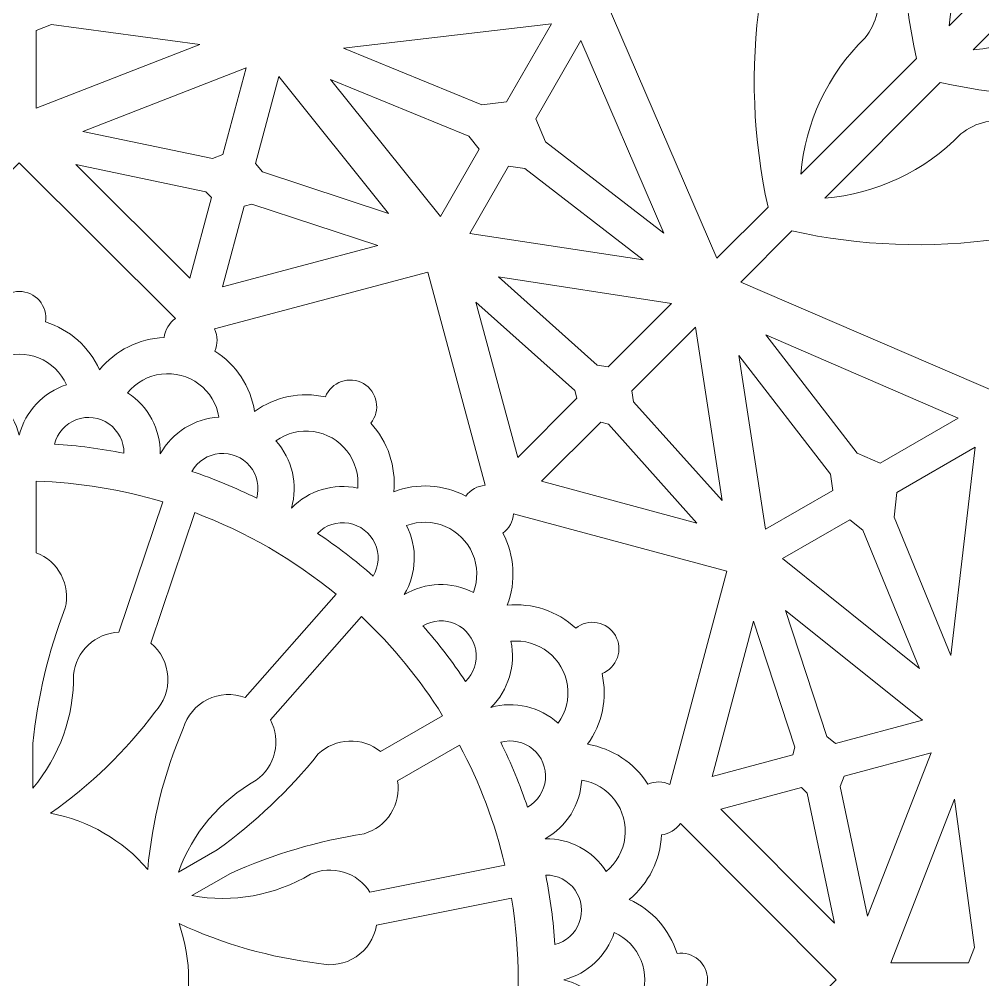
# Model space of a CAD drawing. Header units: centimetres. Extents: x -30.4 to 30.4, y -9.9 to 9.9.
# Drawn here: x -21.255 to -17.266, y 0.758 to 4.734 of the extents above; entities that cross this region are included whole.
import ezdxf

# ---------------------------------------------------------------- set-up
doc = ezdxf.new("R2010")
doc.units = ezdxf.units.CM
doc.header["$MEASUREMENT"] = 0
doc.layers.add('Layer 1', color=7, linetype='Continuous')

msp = doc.modelspace()

# ---------------------------------------------------------------- linework, layer by layer
at = {"layer": 'Layer 1', "color": 2, "lineweight": 9}
for points, knots in [([(-18.09846, 6.08531), (-18.09846, 6.08531), (-18.82983, 4.81855), (-18.82983, 4.81855), (-18.82983, 4.81855), (-18.82983, 4.81855), (-18.36696, 3.74504), (-18.36696, 3.74504), (-18.36696, 3.74504), (-18.36696, 3.74504), (-18.15512, 3.95688), (-18.15512, 3.95688), (-18.15512, 3.95688), (-18.2176, 4.23969), (-18.22875, 4.53143), (-18.18802, 4.81818), (-18.18802, 4.81818), (-18.18581, 4.89717), (-18.14563, 4.97023), (-18.08011, 5.0144), (-18.08011, 5.0144), (-18.0146, 5.05856), (-17.93179, 5.0684), (-17.85775, 5.04081), (-17.85775, 5.04081), (-17.78371, 5.01323), (-17.72753, 4.95161), (-17.70688, 4.87534), (-17.70688, 4.87534), (-17.68623, 4.79907), (-17.70365, 4.71752), (-17.75366, 4.65635), (-17.75366, 4.65635), (-17.90761, 4.50684), (-18.00203, 4.30652), (-18.01938, 4.09262), (-18.01938, 4.09262), (-18.01938, 4.09262), (-17.54066, 4.57134), (-17.54066, 4.57134), (-17.54066, 4.57134), (-17.60314, 4.85415), (-17.61429, 5.14589), (-17.57356, 5.43264), (-17.57356, 5.43264), (-17.57124, 5.51551), (-17.52715, 5.59159), (-17.4564, 5.6348), (-17.4564, 5.6348), (-17.38564, 5.67801), (-17.29782, 5.68248), (-17.22304, 5.64668), (-17.22304, 5.64668), (-17.14826, 5.61088), (-17.09668, 5.53967), (-17.08596, 5.45746), (-17.08596, 5.45746), (-17.07524, 5.37525), (-17.10685, 5.2932), (-17.16995, 5.23943), (-17.16995, 5.23943), (-17.306, 5.09351), (-17.38879, 4.90593), (-17.40491, 4.70709), (-17.40491, 4.70709), (-17.40491, 4.70709), (-16.9262, 5.18581), (-16.9262, 5.18581), (-16.9262, 5.18581), (-16.98868, 5.46861), (-16.99982, 5.76035), (-16.95909, 6.0471), (-16.95909, 6.0471), (-16.95724, 6.11361), (-16.9284, 6.17649), (-16.87922, 6.2213), (-16.87922, 6.2213), (-16.83003, 6.2661), (-16.76474, 6.28896), (-16.69835, 6.28462), (-16.69835, 6.28462), (-16.69835, 6.28462), (-16.62071, 6.47519), (-16.62071, 6.47519), (-16.62071, 6.47519), (-16.71003, 6.49441), (-16.8031, 6.48567), (-16.88727, 6.45015), (-16.88727, 6.45015), (-16.87476, 6.5406), (-16.89038, 6.63272), (-16.93202, 6.714), (-16.93202, 6.714), (-16.93202, 6.714), (-17.09606, 6.5898), (-17.09606, 6.5898), (-17.09606, 6.5898), (-17.07468, 6.5268), (-17.07986, 6.45781), (-17.11041, 6.3987), (-17.11041, 6.3987), (-17.14095, 6.3396), (-17.19423, 6.29546), (-17.25799, 6.27646), (-17.25799, 6.27646), (-17.52443, 6.1629), (-17.80912, 6.09816), (-18.09846, 6.08531)], [0, 0, 0, 0, 0.0357143, 0.0357143, 0.0357143, 0.0357143, 0.0714286, 0.0714286, 0.0714286, 0.0714286, 0.1071429, 0.1071429, 0.1071429, 0.1071429, 0.1428571, 0.1428571, 0.1428571, 0.1428571, 0.1785714, 0.1785714, 0.1785714, 0.1785714, 0.2142857, 0.2142857, 0.2142857, 0.2142857, 0.25, 0.25, 0.25, 0.25, 0.2857143, 0.2857143, 0.2857143, 0.2857143, 0.3214286, 0.3214286, 0.3214286, 0.3214286, 0.3571429, 0.3571429, 0.3571429, 0.3571429, 0.3928571, 0.3928571, 0.3928571, 0.3928571, 0.4285714, 0.4285714, 0.4285714, 0.4285714, 0.4642857, 0.4642857, 0.4642857, 0.4642857, 0.5, 0.5, 0.5, 0.5, 0.5357143, 0.5357143, 0.5357143, 0.5357143, 0.5714286, 0.5714286, 0.5714286, 0.5714286, 0.6071429, 0.6071429, 0.6071429, 0.6071429, 0.6428571, 0.6428571, 0.6428571, 0.6428571, 0.6785714, 0.6785714, 0.6785714, 0.6785714, 0.7142857, 0.7142857, 0.7142857, 0.7142857, 0.75, 0.75, 0.75, 0.75, 0.7857143, 0.7857143, 0.7857143, 0.7857143, 0.8214286, 0.8214286, 0.8214286, 0.8214286, 0.8571429, 0.8571429, 0.8571429, 0.8571429, 0.8928571, 0.8928571, 0.8928571, 0.8928571, 0.9285714, 0.9285714, 0.9285714, 0.9285714, 1, 1, 1, 1]), ([(-16.8272, 5.08681), (-16.54439, 5.02432), (-16.25265, 5.01318), (-15.9659, 5.05391), (-15.9659, 5.05391), (-15.89939, 5.05577), (-15.83651, 5.08461), (-15.7917, 5.13379), (-15.7917, 5.13379), (-15.7469, 5.18298), (-15.72404, 5.24828), (-15.72838, 5.31467), (-15.72838, 5.31467), (-15.72838, 5.31467), (-15.53779, 5.39217), (-15.53779, 5.39217), (-15.53779, 5.39217), (-15.5186, 5.30289), (-15.52735, 5.20987), (-15.56286, 5.12573), (-15.56286, 5.12573), (-15.47236, 5.13826), (-15.3802, 5.12261), (-15.2989, 5.08093), (-15.2989, 5.08093), (-15.2989, 5.08093), (-15.42321, 4.91695), (-15.42321, 4.91695), (-15.42321, 4.91695), (-15.48621, 4.93832), (-15.5552, 4.93314), (-15.61431, 4.9026), (-15.61431, 4.9026), (-15.67341, 4.87205), (-15.71754, 4.81877), (-15.73655, 4.75501), (-15.73655, 4.75501), (-15.8501, 4.48857), (-15.91485, 4.20389), (-15.92769, 3.91454), (-15.92769, 3.91454), (-15.92769, 3.91454), (-17.19446, 3.18317), (-17.19446, 3.18317), (-17.19446, 3.18317), (-17.19446, 3.18317), (-18.26796, 3.64605), (-18.26796, 3.64605), (-18.26796, 3.64605), (-18.26796, 3.64605), (-18.05613, 3.85788), (-18.05613, 3.85788), (-18.05613, 3.85788), (-17.77332, 3.7954), (-17.48158, 3.78426), (-17.19483, 3.82498), (-17.19483, 3.82498), (-17.11584, 3.82719), (-17.04278, 3.86737), (-16.99861, 3.93289), (-16.99861, 3.93289), (-16.95444, 3.99841), (-16.94461, 4.08121), (-16.97219, 4.15526), (-16.97219, 4.15526), (-16.99978, 4.2293), (-17.0614, 4.28548), (-17.13767, 4.30613), (-17.13767, 4.30613), (-17.21394, 4.32678), (-17.29548, 4.30935), (-17.35665, 4.25934), (-17.35665, 4.25934), (-17.50616, 4.10539), (-17.70649, 4.01097), (-17.92038, 3.99363), (-17.92038, 3.99363), (-17.92038, 3.99363), (-17.44166, 4.47235), (-17.44166, 4.47235), (-17.44166, 4.47235), (-17.15885, 4.40986), (-16.86712, 4.39872), (-16.58036, 4.43945), (-16.58036, 4.43945), (-16.50138, 4.44165), (-16.42831, 4.48183), (-16.38415, 4.54735), (-16.38415, 4.54735), (-16.33998, 4.61287), (-16.33014, 4.69567), (-16.35773, 4.76972), (-16.35773, 4.76972), (-16.38532, 4.84376), (-16.44694, 4.89994), (-16.5232, 4.92059), (-16.5232, 4.92059), (-16.59947, 4.94124), (-16.68102, 4.92382), (-16.74219, 4.8738), (-16.74219, 4.8738), (-16.8917, 4.71985), (-17.09202, 4.62543), (-17.30592, 4.60809), (-17.30592, 4.60809), (-17.30592, 4.60809), (-16.8272, 5.08681), (-16.8272, 5.08681)], [0, 0, 0, 0, 0.0357143, 0.0357143, 0.0357143, 0.0357143, 0.0714286, 0.0714286, 0.0714286, 0.0714286, 0.1071429, 0.1071429, 0.1071429, 0.1071429, 0.1428571, 0.1428571, 0.1428571, 0.1428571, 0.1785714, 0.1785714, 0.1785714, 0.1785714, 0.2142857, 0.2142857, 0.2142857, 0.2142857, 0.25, 0.25, 0.25, 0.25, 0.2857143, 0.2857143, 0.2857143, 0.2857143, 0.3214286, 0.3214286, 0.3214286, 0.3214286, 0.3571429, 0.3571429, 0.3571429, 0.3571429, 0.3928571, 0.3928571, 0.3928571, 0.3928571, 0.4285714, 0.4285714, 0.4285714, 0.4285714, 0.4642857, 0.4642857, 0.4642857, 0.4642857, 0.5, 0.5, 0.5, 0.5, 0.5357143, 0.5357143, 0.5357143, 0.5357143, 0.5714286, 0.5714286, 0.5714286, 0.5714286, 0.6071429, 0.6071429, 0.6071429, 0.6071429, 0.6428571, 0.6428571, 0.6428571, 0.6428571, 0.6785714, 0.6785714, 0.6785714, 0.6785714, 0.7142857, 0.7142857, 0.7142857, 0.7142857, 0.75, 0.75, 0.75, 0.75, 0.7857143, 0.7857143, 0.7857143, 0.7857143, 0.8214286, 0.8214286, 0.8214286, 0.8214286, 0.8571429, 0.8571429, 0.8571429, 0.8571429, 0.8928571, 0.8928571, 0.8928571, 0.8928571, 0.9285714, 0.9285714, 0.9285714, 0.9285714, 1, 1, 1, 1]), ([(-20.50749, 4.63038), (-20.50749, 4.63038), (-21.12103, 4.71324), (-21.12103, 4.71324), (-21.12103, 4.71324), (-21.12103, 4.71324), (-21.18503, 4.68829), (-21.18503, 4.68829), (-21.18503, 4.68829), (-21.18503, 4.68829), (-21.18503, 4.36631), (-21.18503, 4.36631), (-21.18503, 4.36631), (-21.18503, 4.36631), (-20.50749, 4.63038), (-20.50749, 4.63038)], [0, 0, 0, 0, 0.2, 0.2, 0.2, 0.2, 0.4, 0.4, 0.4, 0.4, 0.6, 0.6, 0.6, 0.6, 1, 1, 1, 1]), ([(-19.34031, 4.37985), (-19.34031, 4.37985), (-19.91307, 4.61487), (-19.91307, 4.61487), (-19.91307, 4.61487), (-19.91307, 4.61487), (-19.05082, 4.71578), (-19.05082, 4.71578), (-19.05082, 4.71578), (-19.05082, 4.71578), (-19.23784, 4.39185), (-19.23784, 4.39185), (-19.23784, 4.39185), (-19.23784, 4.39185), (-19.34031, 4.37985), (-19.34031, 4.37985)], [0, 0, 0, 0, 0.2, 0.2, 0.2, 0.2, 0.4, 0.4, 0.4, 0.4, 0.6, 0.6, 0.6, 0.6, 1, 1, 1, 1]), ([(-18.58585, 3.84859), (-18.58585, 3.84859), (-19.07575, 4.22711), (-19.07575, 4.22711), (-19.07575, 4.22711), (-19.07575, 4.22711), (-19.1166, 4.32185), (-19.1166, 4.32185), (-19.1166, 4.32185), (-19.1166, 4.32185), (-18.92958, 4.64578), (-18.92958, 4.64578), (-18.92958, 4.64578), (-18.92958, 4.64578), (-18.58585, 3.84859), (-18.58585, 3.84859)], [0, 0, 0, 0, 0.2, 0.2, 0.2, 0.2, 0.4, 0.4, 0.4, 0.4, 0.6, 0.6, 0.6, 0.6, 1, 1, 1, 1]), ([(-20.45452, 4.15732), (-20.45452, 4.15732), (-20.99222, 4.26974), (-20.99222, 4.26974), (-20.99222, 4.26974), (-20.99222, 4.26974), (-20.3159, 4.53333), (-20.3159, 4.53333), (-20.3159, 4.53333), (-20.3159, 4.53333), (-20.41223, 4.1738), (-20.41223, 4.1738), (-20.41223, 4.1738), (-20.41223, 4.1738), (-20.45452, 4.15732), (-20.45452, 4.15732)], [0, 0, 0, 0, 0.2, 0.2, 0.2, 0.2, 0.4, 0.4, 0.4, 0.4, 0.6, 0.6, 0.6, 0.6, 1, 1, 1, 1]), ([(-19.72676, 3.93065), (-19.72676, 3.93065), (-20.24862, 4.10215), (-20.24862, 4.10215), (-20.24862, 4.10215), (-20.24862, 4.10215), (-20.277, 4.13757), (-20.277, 4.13757), (-20.277, 4.13757), (-20.277, 4.13757), (-20.18067, 4.4971), (-20.18067, 4.4971), (-20.18067, 4.4971), (-20.18067, 4.4971), (-19.72676, 3.93065), (-19.72676, 3.93065)], [0, 0, 0, 0, 0.2, 0.2, 0.2, 0.2, 0.4, 0.4, 0.4, 0.4, 0.6, 0.6, 0.6, 0.6, 1, 1, 1, 1]), ([(-19.96622, 4.48534), (-19.96622, 4.48534), (-19.39346, 4.25033), (-19.39346, 4.25033), (-19.39346, 4.25033), (-19.39346, 4.25033), (-19.3505, 4.19673), (-19.3505, 4.19673), (-19.3505, 4.19673), (-19.3505, 4.19673), (-19.51149, 3.91788), (-19.51149, 3.91788), (-19.51149, 3.91788), (-19.51149, 3.91788), (-19.96622, 4.48534), (-19.96622, 4.48534)], [0, 0, 0, 0, 0.2, 0.2, 0.2, 0.2, 0.4, 0.4, 0.4, 0.4, 0.6, 0.6, 0.6, 0.6, 1, 1, 1, 1]), ([(-20.92263, 3.28286), (-20.96541, 3.37797), (-21.04688, 3.4502), (-21.14643, 3.48127), (-21.14643, 3.48127), (-21.1416, 3.51293), (-21.15083, 3.54512), (-21.1717, 3.56942), (-21.1717, 3.56942), (-21.19257, 3.59371), (-21.22301, 3.60769), (-21.25503, 3.60769), (-21.25503, 3.60769), (-21.28706, 3.60769), (-21.31749, 3.59371), (-21.33836, 3.56942), (-21.33836, 3.56942), (-21.35924, 3.54512), (-21.36846, 3.51293), (-21.36364, 3.48127), (-21.36364, 3.48127), (-21.46319, 3.4502), (-21.54466, 3.37797), (-21.58744, 3.28286), (-21.58744, 3.28286), (-21.65338, 3.36365), (-21.75077, 3.41234), (-21.85497, 3.41659), (-21.85497, 3.41659), (-21.8585, 3.44839), (-21.87572, 3.47708), (-21.90213, 3.49514), (-21.90213, 3.49514), (-21.90213, 3.49514), (-21.25503, 4.14021), (-21.25503, 4.14021), (-21.25503, 4.14021), (-21.25503, 4.14021), (-20.60794, 3.49514), (-20.60794, 3.49514), (-20.60794, 3.49514), (-20.63435, 3.47708), (-20.65156, 3.44839), (-20.65509, 3.41659), (-20.65509, 3.41659), (-20.7593, 3.41234), (-20.85669, 3.36365), (-20.92263, 3.28286)], [0, 0, 0, 0, 0.0769231, 0.0769231, 0.0769231, 0.0769231, 0.1538462, 0.1538462, 0.1538462, 0.1538462, 0.2307692, 0.2307692, 0.2307692, 0.2307692, 0.3076923, 0.3076923, 0.3076923, 0.3076923, 0.3846154, 0.3846154, 0.3846154, 0.3846154, 0.4615385, 0.4615385, 0.4615385, 0.4615385, 0.5384615, 0.5384615, 0.5384615, 0.5384615, 0.6153846, 0.6153846, 0.6153846, 0.6153846, 0.6923077, 0.6923077, 0.6923077, 0.6923077, 0.7692308, 0.7692308, 0.7692308, 0.7692308, 0.8461538, 0.8461538, 0.8461538, 0.8461538, 1, 1, 1, 1]), ([(-20.48317, 4.02029), (-20.48317, 4.02029), (-21.02087, 4.1327), (-21.02087, 4.1327), (-21.02087, 4.1327), (-21.02087, 4.1327), (-20.54923, 3.66254), (-20.54923, 3.66254), (-20.54923, 3.66254), (-20.54923, 3.66254), (-20.45965, 3.99684), (-20.45965, 3.99684), (-20.45965, 3.99684), (-20.45965, 3.99684), (-20.48317, 4.02029), (-20.48317, 4.02029)], [0, 0, 0, 0, 0.2, 0.2, 0.2, 0.2, 0.4, 0.4, 0.4, 0.4, 0.6, 0.6, 0.6, 0.6, 1, 1, 1, 1]), ([(-19.16135, 4.11633), (-19.16135, 4.11633), (-18.67144, 3.73781), (-18.67144, 3.73781), (-18.67144, 3.73781), (-18.67144, 3.73781), (-19.39024, 3.84788), (-19.39024, 3.84788), (-19.39024, 3.84788), (-19.39024, 3.84788), (-19.22925, 4.12673), (-19.22925, 4.12673), (-19.22925, 4.12673), (-19.22925, 4.12673), (-19.16135, 4.11633), (-19.16135, 4.11633)], [0, 0, 0, 0, 0.2, 0.2, 0.2, 0.2, 0.4, 0.4, 0.4, 0.4, 0.6, 0.6, 0.6, 0.6, 1, 1, 1, 1]), ([(-20.29233, 3.96915), (-20.29233, 3.96915), (-19.77046, 3.79765), (-19.77046, 3.79765), (-19.77046, 3.79765), (-19.77046, 3.79765), (-20.414, 3.6263), (-20.414, 3.6263), (-20.414, 3.6263), (-20.414, 3.6263), (-20.32442, 3.96061), (-20.32442, 3.96061), (-20.32442, 3.96061), (-20.32442, 3.96061), (-20.29233, 3.96915), (-20.29233, 3.96915)], [0, 0, 0, 0, 0.2, 0.2, 0.2, 0.2, 0.4, 0.4, 0.4, 0.4, 0.6, 0.6, 0.6, 0.6, 1, 1, 1, 1]), ([(-19.98744, 3.17072), (-20.08919, 3.19358), (-20.19586, 3.17177), (-20.28047, 3.11079), (-20.28047, 3.11079), (-20.29717, 3.21373), (-20.35717, 3.30459), (-20.44529, 3.36037), (-20.44529, 3.36037), (-20.43244, 3.38968), (-20.43301, 3.42313), (-20.44685, 3.45198), (-20.44685, 3.45198), (-20.44685, 3.45198), (-19.56392, 3.68707), (-19.56392, 3.68707), (-19.56392, 3.68707), (-19.56392, 3.68707), (-19.32605, 2.80488), (-19.32605, 2.80488), (-19.32605, 2.80488), (-19.35795, 2.80244), (-19.38721, 2.78621), (-19.40616, 2.76043), (-19.40616, 2.76043), (-19.49853, 2.80885), (-19.60722, 2.81538), (-19.70472, 2.77838), (-19.70472, 2.77838), (-19.69421, 2.88214), (-19.72865, 2.98543), (-19.79933, 3.06211), (-19.79933, 3.06211), (-19.77932, 3.08712), (-19.77122, 3.11961), (-19.77715, 3.15109), (-19.77715, 3.15109), (-19.78307, 3.18256), (-19.80244, 3.20988), (-19.83018, 3.2259), (-19.83018, 3.2259), (-19.85791, 3.24191), (-19.89126, 3.24502), (-19.92148, 3.23442), (-19.92148, 3.23442), (-19.9517, 3.22382), (-19.97579, 3.20055), (-19.98744, 3.17072)], [0, 0, 0, 0, 0.0769231, 0.0769231, 0.0769231, 0.0769231, 0.1538462, 0.1538462, 0.1538462, 0.1538462, 0.2307692, 0.2307692, 0.2307692, 0.2307692, 0.3076923, 0.3076923, 0.3076923, 0.3076923, 0.3846154, 0.3846154, 0.3846154, 0.3846154, 0.4615385, 0.4615385, 0.4615385, 0.4615385, 0.5384615, 0.5384615, 0.5384615, 0.5384615, 0.6153846, 0.6153846, 0.6153846, 0.6153846, 0.6923077, 0.6923077, 0.6923077, 0.6923077, 0.7692308, 0.7692308, 0.7692308, 0.7692308, 0.8461538, 0.8461538, 0.8461538, 0.8461538, 1, 1, 1, 1]), ([(-19.27155, 3.66784), (-19.27155, 3.66784), (-18.86209, 3.30164), (-18.86209, 3.30164), (-18.86209, 3.30164), (-18.86209, 3.30164), (-18.81723, 3.29477), (-18.81723, 3.29477), (-18.81723, 3.29477), (-18.81723, 3.29477), (-18.55404, 3.55796), (-18.55404, 3.55796), (-18.55404, 3.55796), (-18.55404, 3.55796), (-19.27155, 3.66784), (-19.27155, 3.66784)], [0, 0, 0, 0, 0.2, 0.2, 0.2, 0.2, 0.4, 0.4, 0.4, 0.4, 0.6, 0.6, 0.6, 0.6, 1, 1, 1, 1]), ([(-19.36488, 3.56349), (-19.36488, 3.56349), (-18.95542, 3.19728), (-18.95542, 3.19728), (-18.95542, 3.19728), (-18.95542, 3.19728), (-18.94678, 3.16522), (-18.94678, 3.16522), (-18.94678, 3.16522), (-18.94678, 3.16522), (-19.1915, 2.92049), (-19.1915, 2.92049), (-19.1915, 2.92049), (-19.1915, 2.92049), (-19.36488, 3.56349), (-19.36488, 3.56349)], [0, 0, 0, 0, 0.2, 0.2, 0.2, 0.2, 0.4, 0.4, 0.4, 0.4, 0.6, 0.6, 0.6, 0.6, 1, 1, 1, 1]), ([(-18.34516, 2.74145), (-18.34516, 2.74145), (-18.71137, 3.15091), (-18.71137, 3.15091), (-18.71137, 3.15091), (-18.71137, 3.15091), (-18.71824, 3.19577), (-18.71824, 3.19577), (-18.71824, 3.19577), (-18.71824, 3.19577), (-18.45505, 3.45896), (-18.45505, 3.45896), (-18.45505, 3.45896), (-18.45505, 3.45896), (-18.34516, 2.74145), (-18.34516, 2.74145)], [0, 0, 0, 0, 0.2, 0.2, 0.2, 0.2, 0.4, 0.4, 0.4, 0.4, 0.6, 0.6, 0.6, 0.6, 1, 1, 1, 1]), ([(-17.78589, 2.93725), (-17.78589, 2.93725), (-18.16442, 3.42716), (-18.16442, 3.42716), (-18.16442, 3.42716), (-18.16442, 3.42716), (-17.36722, 3.08343), (-17.36722, 3.08343), (-17.36722, 3.08343), (-17.36722, 3.08343), (-17.69116, 2.8964), (-17.69116, 2.8964), (-17.69116, 2.8964), (-17.69116, 2.8964), (-17.78589, 2.93725), (-17.78589, 2.93725)], [0, 0, 0, 0, 0.2, 0.2, 0.2, 0.2, 0.4, 0.4, 0.4, 0.4, 0.6, 0.6, 0.6, 0.6, 1, 1, 1, 1]), ([(-21.05943, 3.22132), (-21.08215, 3.27185), (-21.12355, 3.31162), (-21.17494, 3.33231), (-21.17494, 3.33231), (-21.22633, 3.353), (-21.28374, 3.353), (-21.33513, 3.33231), (-21.33513, 3.33231), (-21.38652, 3.31162), (-21.42792, 3.27185), (-21.45064, 3.22132), (-21.45064, 3.22132), (-21.35396, 3.18995), (-21.28012, 3.11119), (-21.25503, 3.01268), (-21.25503, 3.01268), (-21.22995, 3.11119), (-21.15611, 3.18995), (-21.05943, 3.22132)], [0, 0, 0, 0, 0.1666667, 0.1666667, 0.1666667, 0.1666667, 0.3333333, 0.3333333, 0.3333333, 0.3333333, 0.5, 0.5, 0.5, 0.5, 0.6666667, 0.6666667, 0.6666667, 0.6666667, 1, 1, 1, 1]), ([(-17.89668, 2.85165), (-17.89668, 2.85165), (-18.2752, 3.34156), (-18.2752, 3.34156), (-18.2752, 3.34156), (-18.2752, 3.34156), (-18.16513, 2.62276), (-18.16513, 2.62276), (-18.16513, 2.62276), (-18.16513, 2.62276), (-17.88628, 2.78375), (-17.88628, 2.78375), (-17.88628, 2.78375), (-17.88628, 2.78375), (-17.89668, 2.85165), (-17.89668, 2.85165)], [0, 0, 0, 0, 0.2, 0.2, 0.2, 0.2, 0.4, 0.4, 0.4, 0.4, 0.6, 0.6, 0.6, 0.6, 1, 1, 1, 1]), ([(-20.67109, 2.93575), (-20.62142, 3.02428), (-20.52987, 3.0812), (-20.4285, 3.08659), (-20.4285, 3.08659), (-20.43738, 3.1413), (-20.46712, 3.19061), (-20.51143, 3.22389), (-20.51143, 3.22389), (-20.55574, 3.25718), (-20.61122, 3.27202), (-20.66623, 3.26531), (-20.66623, 3.26531), (-20.72124, 3.25859), (-20.77152, 3.23085), (-20.80652, 3.18788), (-20.80652, 3.18788), (-20.72143, 3.13253), (-20.66984, 3.03725), (-20.67109, 2.93575)], [0, 0, 0, 0, 0.1666667, 0.1666667, 0.1666667, 0.1666667, 0.3333333, 0.3333333, 0.3333333, 0.3333333, 0.5, 0.5, 0.5, 0.5, 0.6666667, 0.6666667, 0.6666667, 0.6666667, 1, 1, 1, 1]), ([(-21.10968, 2.97567), (-21.01301, 2.96933), (-20.91686, 2.95669), (-20.82185, 2.9378), (-20.82185, 2.9378), (-20.82126, 2.98592), (-20.84438, 3.03125), (-20.88369, 3.05901), (-20.88369, 3.05901), (-20.92299, 3.08677), (-20.97344, 3.0934), (-21.01859, 3.07675), (-21.01859, 3.07675), (-21.06374, 3.06011), (-21.0978, 3.0223), (-21.10968, 2.97567)], [0, 0, 0, 0, 0.2, 0.2, 0.2, 0.2, 0.4, 0.4, 0.4, 0.4, 0.6, 0.6, 0.6, 0.6, 1, 1, 1, 1]), ([(-20.12768, 2.71061), (-20.0567, 2.78337), (-19.95338, 2.81466), (-19.85396, 2.79349), (-19.85396, 2.79349), (-19.84838, 2.84861), (-19.86434, 2.90375), (-19.8985, 2.94736), (-19.8985, 2.94736), (-19.93267, 2.99098), (-19.98238, 3.01968), (-20.03723, 3.02746), (-20.03723, 3.02746), (-20.09208, 3.03524), (-20.14782, 3.02149), (-20.19276, 2.9891), (-20.19276, 2.9891), (-20.12471, 2.91359), (-20.10015, 2.80846), (-20.12768, 2.71061)], [0, 0, 0, 0, 0.1666667, 0.1666667, 0.1666667, 0.1666667, 0.3333333, 0.3333333, 0.3333333, 0.3333333, 0.5, 0.5, 0.5, 0.5, 0.6666667, 0.6666667, 0.6666667, 0.6666667, 1, 1, 1, 1]), ([(-18.44952, 2.64812), (-18.44952, 2.64812), (-18.81572, 3.05758), (-18.81572, 3.05758), (-18.81572, 3.05758), (-18.81572, 3.05758), (-18.84779, 3.06622), (-18.84779, 3.06622), (-18.84779, 3.06622), (-18.84779, 3.06622), (-19.09251, 2.8215), (-19.09251, 2.8215), (-19.09251, 2.8215), (-19.09251, 2.8215), (-18.44952, 2.64812), (-18.44952, 2.64812)], [0, 0, 0, 0, 0.2, 0.2, 0.2, 0.2, 0.4, 0.4, 0.4, 0.4, 0.6, 0.6, 0.6, 0.6, 1, 1, 1, 1]), ([(-17.39814, 2.09993), (-17.39814, 2.09993), (-17.63316, 2.67269), (-17.63316, 2.67269), (-17.63316, 2.67269), (-17.63316, 2.67269), (-17.62116, 2.77516), (-17.62116, 2.77516), (-17.62116, 2.77516), (-17.62116, 2.77516), (-17.29723, 2.96218), (-17.29723, 2.96218), (-17.29723, 2.96218), (-17.29723, 2.96218), (-17.39814, 2.09993), (-17.39814, 2.09993)], [0, 0, 0, 0, 0.2, 0.2, 0.2, 0.2, 0.4, 0.4, 0.4, 0.4, 0.6, 0.6, 0.6, 0.6, 1, 1, 1, 1]), ([(-20.54027, 2.86236), (-20.44855, 2.8312), (-20.35895, 2.79408), (-20.27207, 2.75124), (-20.27207, 2.75124), (-20.25904, 2.79756), (-20.26964, 2.84733), (-20.30041, 2.88432), (-20.30041, 2.88432), (-20.33119, 2.92131), (-20.3782, 2.94079), (-20.42611, 2.9364), (-20.42611, 2.9364), (-20.47403, 2.93201), (-20.51673, 2.90432), (-20.54027, 2.86236)], [0, 0, 0, 0, 0.2, 0.2, 0.2, 0.2, 0.4, 0.4, 0.4, 0.4, 0.6, 0.6, 0.6, 0.6, 1, 1, 1, 1]), ([(-21.03045, 2.02038), (-21.02574, 2.06737), (-21.00421, 2.11107), (-20.96983, 2.14344), (-20.96983, 2.14344), (-20.93545, 2.17582), (-20.89053, 2.19468), (-20.84335, 2.19656), (-20.84335, 2.19656), (-20.84335, 2.19656), (-20.66111, 2.73648), (-20.66111, 2.73648), (-20.66111, 2.73648), (-20.83132, 2.78757), (-21.00742, 2.81649), (-21.18504, 2.82251), (-21.18504, 2.82251), (-21.18504, 2.82251), (-21.18504, 2.52588), (-21.18504, 2.52588), (-21.18504, 2.52588), (-21.1406, 2.50891), (-21.10385, 2.47635), (-21.08165, 2.43427), (-21.08165, 2.43427), (-21.05946, 2.39219), (-21.05335, 2.34346), (-21.06444, 2.2972), (-21.06444, 2.2972), (-21.13439, 2.11691), (-21.17967, 1.92799), (-21.19904, 1.73558), (-21.19904, 1.73558), (-21.19904, 1.73558), (-21.19904, 1.55118), (-21.19904, 1.55118), (-21.19904, 1.55118), (-21.08785, 1.68199), (-21.02794, 1.84872), (-21.03045, 2.02038)], [0, 0, 0, 0, 0.0909091, 0.0909091, 0.0909091, 0.0909091, 0.1818182, 0.1818182, 0.1818182, 0.1818182, 0.2727273, 0.2727273, 0.2727273, 0.2727273, 0.3636364, 0.3636364, 0.3636364, 0.3636364, 0.4545455, 0.4545455, 0.4545455, 0.4545455, 0.5454545, 0.5454545, 0.5454545, 0.5454545, 0.6363636, 0.6363636, 0.6363636, 0.6363636, 0.7272727, 0.7272727, 0.7272727, 0.7272727, 0.8181818, 0.8181818, 0.8181818, 0.8181818, 1, 1, 1, 1]), ([(-20.57618, 1.79866), (-20.56069, 1.85062), (-20.52436, 1.89383), (-20.47584, 1.91802), (-20.47584, 1.91802), (-20.42731, 1.94221), (-20.37093, 1.9452), (-20.32012, 1.92629), (-20.32012, 1.92629), (-20.32012, 1.92629), (-19.94366, 2.35407), (-19.94366, 2.35407), (-19.94366, 2.35407), (-20.11875, 2.49793), (-20.31633, 2.612), (-20.52846, 2.6917), (-20.52846, 2.6917), (-20.52846, 2.6917), (-20.7107, 2.15179), (-20.7107, 2.15179), (-20.7107, 2.15179), (-20.66891, 2.11724), (-20.64332, 2.06692), (-20.64, 2.0128), (-20.64, 2.0128), (-20.63668, 1.95868), (-20.65595, 1.90561), (-20.6932, 1.86622), (-20.6932, 1.86622), (-20.81449, 1.70477), (-20.96032, 1.56332), (-21.12538, 1.44701), (-21.12538, 1.44701), (-20.96881, 1.41755), (-20.82694, 1.33564), (-20.72313, 1.21477), (-20.72313, 1.21477), (-20.70494, 1.41588), (-20.65535, 1.6129), (-20.57618, 1.79866)], [0, 0, 0, 0, 0.0909091, 0.0909091, 0.0909091, 0.0909091, 0.1818182, 0.1818182, 0.1818182, 0.1818182, 0.2727273, 0.2727273, 0.2727273, 0.2727273, 0.3636364, 0.3636364, 0.3636364, 0.3636364, 0.4545455, 0.4545455, 0.4545455, 0.4545455, 0.5454545, 0.5454545, 0.5454545, 0.5454545, 0.6363636, 0.6363636, 0.6363636, 0.6363636, 0.7272727, 0.7272727, 0.7272727, 0.7272727, 0.8181818, 0.8181818, 0.8181818, 0.8181818, 1, 1, 1, 1]), ([(-18.95089, 2.21367), (-19.02758, 2.28435), (-19.13087, 2.31879), (-19.23463, 2.30828), (-19.23463, 2.30828), (-19.19762, 2.40579), (-19.20416, 2.51447), (-19.25258, 2.60684), (-19.25258, 2.60684), (-19.2268, 2.6258), (-19.21057, 2.65505), (-19.20813, 2.68696), (-19.20813, 2.68696), (-19.20813, 2.68696), (-18.32594, 2.44908), (-18.32594, 2.44908), (-18.32594, 2.44908), (-18.32594, 2.44908), (-18.56103, 1.56615), (-18.56103, 1.56615), (-18.56103, 1.56615), (-18.58988, 1.57999), (-18.62333, 1.58056), (-18.65264, 1.56771), (-18.65264, 1.56771), (-18.70842, 1.65583), (-18.79928, 1.71583), (-18.90222, 1.73254), (-18.90222, 1.73254), (-18.84124, 1.81714), (-18.81942, 1.92381), (-18.84229, 2.02556), (-18.84229, 2.02556), (-18.81245, 2.03721), (-18.78919, 2.0613), (-18.77859, 2.09153), (-18.77859, 2.09153), (-18.76799, 2.12175), (-18.7711, 2.15509), (-18.78711, 2.18283), (-18.78711, 2.18283), (-18.80312, 2.21056), (-18.83044, 2.22993), (-18.86192, 2.23586), (-18.86192, 2.23586), (-18.89339, 2.24178), (-18.92588, 2.23368), (-18.95089, 2.21367)], [0, 0, 0, 0, 0.0769231, 0.0769231, 0.0769231, 0.0769231, 0.1538462, 0.1538462, 0.1538462, 0.1538462, 0.2307692, 0.2307692, 0.2307692, 0.2307692, 0.3076923, 0.3076923, 0.3076923, 0.3076923, 0.3846154, 0.3846154, 0.3846154, 0.3846154, 0.4615385, 0.4615385, 0.4615385, 0.4615385, 0.5384615, 0.5384615, 0.5384615, 0.5384615, 0.6153846, 0.6153846, 0.6153846, 0.6153846, 0.6923077, 0.6923077, 0.6923077, 0.6923077, 0.7692308, 0.7692308, 0.7692308, 0.7692308, 0.8461538, 0.8461538, 0.8461538, 0.8461538, 1, 1, 1, 1]), ([(-20.0203, 2.60587), (-19.93975, 2.55205), (-19.86281, 2.49303), (-19.78997, 2.42917), (-19.78997, 2.42917), (-19.76539, 2.47054), (-19.76276, 2.52136), (-19.78292, 2.56505), (-19.78292, 2.56505), (-19.80308, 2.60874), (-19.84345, 2.63972), (-19.89088, 2.64787), (-19.89088, 2.64787), (-19.9383, 2.65603), (-19.9867, 2.64032), (-20.0203, 2.60587)], [0, 0, 0, 0, 0.2, 0.2, 0.2, 0.2, 0.4, 0.4, 0.4, 0.4, 0.6, 0.6, 0.6, 0.6, 1, 1, 1, 1]), ([(-19.37493, 2.36135), (-19.46541, 2.40737), (-19.57371, 2.40441), (-19.66099, 2.35258), (-19.66099, 2.35258), (-19.60916, 2.43985), (-19.60564, 2.5476), (-19.65166, 2.63808), (-19.65166, 2.63808), (-19.59986, 2.65778), (-19.54244, 2.65667), (-19.49144, 2.63498), (-19.49144, 2.63498), (-19.44044, 2.61329), (-19.39982, 2.5727), (-19.37809, 2.52172), (-19.37809, 2.52172), (-19.35636, 2.47074), (-19.35526, 2.41316), (-19.37493, 2.36135)], [0, 0, 0, 0, 0.1666667, 0.1666667, 0.1666667, 0.1666667, 0.3333333, 0.3333333, 0.3333333, 0.3333333, 0.5, 0.5, 0.5, 0.5, 0.6666667, 0.6666667, 0.6666667, 0.6666667, 1, 1, 1, 1]), ([(-17.76268, 2.61955), (-17.76268, 2.61955), (-17.52766, 2.04678), (-17.52766, 2.04678), (-17.52766, 2.04678), (-17.52766, 2.04678), (-18.09513, 2.50151), (-18.09513, 2.50151), (-18.09513, 2.50151), (-18.09513, 2.50151), (-17.81628, 2.6625), (-17.81628, 2.6625), (-17.81628, 2.6625), (-17.81628, 2.6625), (-17.76268, 2.61955), (-17.76268, 2.61955)], [0, 0, 0, 0, 0.2, 0.2, 0.2, 0.2, 0.4, 0.4, 0.4, 0.4, 0.6, 0.6, 0.6, 0.6, 1, 1, 1, 1]), ([(-17.91086, 1.76438), (-17.91086, 1.76438), (-18.08235, 2.28625), (-18.08235, 2.28625), (-18.08235, 2.28625), (-18.08235, 2.28625), (-17.51591, 1.83233), (-17.51591, 1.83233), (-17.51591, 1.83233), (-17.51591, 1.83233), (-17.87544, 1.736), (-17.87544, 1.736), (-17.87544, 1.736), (-17.87544, 1.736), (-17.91086, 1.76438), (-17.91086, 1.76438)], [0, 0, 0, 0, 0.2, 0.2, 0.2, 0.2, 0.4, 0.4, 0.4, 0.4, 0.6, 0.6, 0.6, 0.6, 1, 1, 1, 1]), ([(-20.21502, 1.8338), (-20.19306, 1.792), (-20.18694, 1.74367), (-20.19778, 1.6977), (-20.19778, 1.6977), (-20.20863, 1.65174), (-20.23571, 1.61125), (-20.27404, 1.58367), (-20.27404, 1.58367), (-20.42396, 1.50001), (-20.5384, 1.36477), (-20.59609, 1.20307), (-20.59609, 1.20307), (-20.59609, 1.20307), (-20.43599, 1.29551), (-20.43599, 1.29551), (-20.43599, 1.29551), (-20.27916, 1.40839), (-20.13829, 1.54193), (-20.01718, 1.6925), (-20.01718, 1.6925), (-19.98269, 1.72519), (-19.93749, 1.74423), (-19.89, 1.74608), (-19.89, 1.74608), (-19.84251, 1.74792), (-19.79597, 1.73243), (-19.75905, 1.7025), (-19.75905, 1.7025), (-19.75905, 1.7025), (-19.50209, 1.85086), (-19.50209, 1.85086), (-19.50209, 1.85086), (-19.59611, 2.00167), (-19.7092, 2.13972), (-19.83856, 2.26158), (-19.83856, 2.26158), (-19.83856, 2.26158), (-20.21502, 1.8338), (-20.21502, 1.8338)], [0, 0, 0, 0, 0.0909091, 0.0909091, 0.0909091, 0.0909091, 0.1818182, 0.1818182, 0.1818182, 0.1818182, 0.2727273, 0.2727273, 0.2727273, 0.2727273, 0.3636364, 0.3636364, 0.3636364, 0.3636364, 0.4545455, 0.4545455, 0.4545455, 0.4545455, 0.5454545, 0.5454545, 0.5454545, 0.5454545, 0.6363636, 0.6363636, 0.6363636, 0.6363636, 0.7272727, 0.7272727, 0.7272727, 0.7272727, 0.8181818, 0.8181818, 0.8181818, 0.8181818, 1, 1, 1, 1]), ([(-19.58384, 2.22304), (-19.51998, 2.15019), (-19.46095, 2.07325), (-19.40713, 1.99271), (-19.40713, 1.99271), (-19.37268, 2.0263), (-19.35698, 2.07471), (-19.36513, 2.12213), (-19.36513, 2.12213), (-19.37329, 2.16955), (-19.40426, 2.20992), (-19.44795, 2.23008), (-19.44795, 2.23008), (-19.49165, 2.25024), (-19.54246, 2.24761), (-19.58384, 2.22304)], [0, 0, 0, 0, 0.2, 0.2, 0.2, 0.2, 0.4, 0.4, 0.4, 0.4, 0.6, 0.6, 0.6, 0.6, 1, 1, 1, 1]), ([(-18.04386, 1.72067), (-18.04386, 1.72067), (-18.21536, 2.24254), (-18.21536, 2.24254), (-18.21536, 2.24254), (-18.21536, 2.24254), (-18.38671, 1.599), (-18.38671, 1.599), (-18.38671, 1.599), (-18.38671, 1.599), (-18.0524, 1.68858), (-18.0524, 1.68858), (-18.0524, 1.68858), (-18.0524, 1.68858), (-18.04386, 1.72067), (-18.04386, 1.72067)], [0, 0, 0, 0, 0.2, 0.2, 0.2, 0.2, 0.4, 0.4, 0.4, 0.4, 0.6, 0.6, 0.6, 0.6, 1, 1, 1, 1]), ([(-19.3024, 1.88532), (-19.20455, 1.91286), (-19.09942, 1.88829), (-19.02391, 1.82024), (-19.02391, 1.82024), (-18.99151, 1.86519), (-18.97777, 1.92092), (-18.98555, 1.97577), (-18.98555, 1.97577), (-18.99332, 2.03062), (-19.02203, 2.08034), (-19.06564, 2.1145), (-19.06564, 2.1145), (-19.10925, 2.14867), (-19.1644, 2.16463), (-19.21951, 2.15904), (-19.21951, 2.15904), (-19.19834, 2.05963), (-19.22963, 1.9563), (-19.3024, 1.88532)], [0, 0, 0, 0, 0.1666667, 0.1666667, 0.1666667, 0.1666667, 0.3333333, 0.3333333, 0.3333333, 0.3333333, 0.5, 0.5, 0.5, 0.5, 0.6666667, 0.6666667, 0.6666667, 0.6666667, 1, 1, 1, 1]), ([(-20.04946, 1.19468), (-20.00641, 1.21409), (-19.9578, 1.2173), (-19.91257, 1.20371), (-19.91257, 1.20371), (-19.86735, 1.19012), (-19.82855, 1.16065), (-19.80333, 1.12073), (-19.80333, 1.12073), (-19.80333, 1.12073), (-19.24463, 1.23286), (-19.24463, 1.23286), (-19.24463, 1.23286), (-19.28549, 1.40582), (-19.34849, 1.57279), (-19.43209, 1.72962), (-19.43209, 1.72962), (-19.43209, 1.72962), (-19.68898, 1.5813), (-19.68898, 1.5813), (-19.68898, 1.5813), (-19.68146, 1.53433), (-19.69128, 1.48622), (-19.71662, 1.44596), (-19.71662, 1.44596), (-19.74197, 1.40571), (-19.78112, 1.37605), (-19.82673, 1.36252), (-19.82673, 1.36252), (-20.01784, 1.33295), (-20.20408, 1.27771), (-20.3804, 1.19827), (-20.3804, 1.19827), (-20.3804, 1.19827), (-20.54009, 1.10608), (-20.54009, 1.10608), (-20.54009, 1.10608), (-20.37122, 1.07519), (-20.19687, 1.10668), (-20.04946, 1.19468)], [0, 0, 0, 0, 0.0909091, 0.0909091, 0.0909091, 0.0909091, 0.1818182, 0.1818182, 0.1818182, 0.1818182, 0.2727273, 0.2727273, 0.2727273, 0.2727273, 0.3636364, 0.3636364, 0.3636364, 0.3636364, 0.4545455, 0.4545455, 0.4545455, 0.4545455, 0.5454545, 0.5454545, 0.5454545, 0.5454545, 0.6363636, 0.6363636, 0.6363636, 0.6363636, 0.7272727, 0.7272727, 0.7272727, 0.7272727, 0.8181818, 0.8181818, 0.8181818, 0.8181818, 1, 1, 1, 1]), ([(-19.26177, 1.74093), (-19.21892, 1.65405), (-19.1818, 1.56446), (-19.15065, 1.47273), (-19.15065, 1.47273), (-19.10868, 1.49628), (-19.08099, 1.53897), (-19.07661, 1.58689), (-19.07661, 1.58689), (-19.07222, 1.63481), (-19.09169, 1.68182), (-19.12869, 1.71259), (-19.12869, 1.71259), (-19.16568, 1.74337), (-19.21545, 1.75397), (-19.26177, 1.74093)], [0, 0, 0, 0, 0.2, 0.2, 0.2, 0.2, 0.4, 0.4, 0.4, 0.4, 0.6, 0.6, 0.6, 0.6, 1, 1, 1, 1]), ([(-17.85569, 1.55848), (-17.85569, 1.55848), (-17.74327, 1.02078), (-17.74327, 1.02078), (-17.74327, 1.02078), (-17.74327, 1.02078), (-17.47968, 1.6971), (-17.47968, 1.6971), (-17.47968, 1.6971), (-17.47968, 1.6971), (-17.83921, 1.60077), (-17.83921, 1.60077), (-17.83921, 1.60077), (-17.83921, 1.60077), (-17.85569, 1.55848), (-17.85569, 1.55848)], [0, 0, 0, 0, 0.2, 0.2, 0.2, 0.2, 0.4, 0.4, 0.4, 0.4, 0.6, 0.6, 0.6, 0.6, 1, 1, 1, 1]), ([(-19.07725, 1.34192), (-18.98872, 1.39159), (-18.9318, 1.48313), (-18.92641, 1.5845), (-18.92641, 1.5845), (-18.8717, 1.57567), (-18.82253, 1.546), (-18.78921, 1.50171), (-18.78921, 1.50171), (-18.75589, 1.45743), (-18.74101, 1.40196), (-18.74768, 1.34695), (-18.74768, 1.34695), (-18.75435, 1.29193), (-18.78206, 1.24163), (-18.82499, 1.20659), (-18.82499, 1.20659), (-18.88034, 1.29168), (-18.97575, 1.34317), (-19.07725, 1.34192)], [0, 0, 0, 0, 0.1666667, 0.1666667, 0.1666667, 0.1666667, 0.3333333, 0.3333333, 0.3333333, 0.3333333, 0.5, 0.5, 0.5, 0.5, 0.6666667, 0.6666667, 0.6666667, 0.6666667, 1, 1, 1, 1]), ([(-17.99272, 1.52983), (-17.99272, 1.52983), (-17.88031, 0.99213), (-17.88031, 0.99213), (-17.88031, 0.99213), (-17.88031, 0.99213), (-18.35047, 1.46377), (-18.35047, 1.46377), (-18.35047, 1.46377), (-18.35047, 1.46377), (-18.01617, 1.55335), (-18.01617, 1.55335), (-18.01617, 1.55335), (-18.01617, 1.55335), (-17.99272, 1.52983), (-17.99272, 1.52983)], [0, 0, 0, 0, 0.2, 0.2, 0.2, 0.2, 0.4, 0.4, 0.4, 0.4, 0.6, 0.6, 0.6, 0.6, 1, 1, 1, 1]), ([(-17.38263, 1.50551), (-17.38263, 1.50551), (-17.29977, 0.89197), (-17.29977, 0.89197), (-17.29977, 0.89197), (-17.29977, 0.89197), (-17.32472, 0.82797), (-17.32472, 0.82797), (-17.32472, 0.82797), (-17.32472, 0.82797), (-17.6467, 0.82797), (-17.6467, 0.82797), (-17.6467, 0.82797), (-17.6467, 0.82797), (-17.38263, 1.50551), (-17.38263, 1.50551)], [0, 0, 0, 0, 0.2, 0.2, 0.2, 0.2, 0.4, 0.4, 0.4, 0.4, 0.6, 0.6, 0.6, 0.6, 1, 1, 1, 1]), ([(-18.53174, 0.86657), (-18.56281, 0.96612), (-18.63504, 1.0476), (-18.73015, 1.09037), (-18.73015, 1.09037), (-18.64935, 1.15631), (-18.60067, 1.2537), (-18.59642, 1.35791), (-18.59642, 1.35791), (-18.56462, 1.36144), (-18.53593, 1.37866), (-18.51787, 1.40507), (-18.51787, 1.40507), (-18.51787, 1.40507), (-17.8728, 0.75797), (-17.8728, 0.75797), (-17.8728, 0.75797), (-17.8728, 0.75797), (-18.51787, 0.11086), (-18.51787, 0.11086), (-18.51787, 0.11086), (-18.53593, 0.13728), (-18.56462, 0.1545), (-18.59642, 0.15803), (-18.59642, 0.15803), (-18.60067, 0.26223), (-18.64935, 0.35962), (-18.73015, 0.42556), (-18.73015, 0.42556), (-18.63504, 0.46834), (-18.56281, 0.54981), (-18.53174, 0.64936), (-18.53174, 0.64936), (-18.50008, 0.64454), (-18.46788, 0.65377), (-18.44359, 0.67464), (-18.44359, 0.67464), (-18.4193, 0.69551), (-18.40532, 0.72594), (-18.40532, 0.75797), (-18.40532, 0.75797), (-18.40532, 0.78999), (-18.4193, 0.82043), (-18.44359, 0.8413), (-18.44359, 0.8413), (-18.46788, 0.86217), (-18.50008, 0.8714), (-18.53174, 0.86657)], [0, 0, 0, 0, 0.0769231, 0.0769231, 0.0769231, 0.0769231, 0.1538462, 0.1538462, 0.1538462, 0.1538462, 0.2307692, 0.2307692, 0.2307692, 0.2307692, 0.3076923, 0.3076923, 0.3076923, 0.3076923, 0.3846154, 0.3846154, 0.3846154, 0.3846154, 0.4615385, 0.4615385, 0.4615385, 0.4615385, 0.5384615, 0.5384615, 0.5384615, 0.5384615, 0.6153846, 0.6153846, 0.6153846, 0.6153846, 0.6923077, 0.6923077, 0.6923077, 0.6923077, 0.7692308, 0.7692308, 0.7692308, 0.7692308, 0.8461538, 0.8461538, 0.8461538, 0.8461538, 1, 1, 1, 1]), ([(-19.0752, 1.19116), (-19.05632, 1.09614), (-19.04367, 0.99999), (-19.03733, 0.90333), (-19.03733, 0.90333), (-18.9907, 0.9152), (-18.9529, 0.94927), (-18.93625, 0.99441), (-18.93625, 0.99441), (-18.9196, 1.03956), (-18.92624, 1.09001), (-18.954, 1.12932), (-18.954, 1.12932), (-18.98176, 1.16862), (-19.02708, 1.19175), (-19.0752, 1.19116)], [0, 0, 0, 0, 0.2, 0.2, 0.2, 0.2, 0.4, 0.4, 0.4, 0.4, 0.6, 0.6, 0.6, 0.6, 1, 1, 1, 1]), ([(-20.01435, 0.82553), (-19.9616, 0.81296), (-19.90601, 0.82282), (-19.8608, 0.85275), (-19.8608, 0.85275), (-19.81559, 0.88268), (-19.78481, 0.93001), (-19.77578, 0.98347), (-19.77578, 0.98347), (-19.77578, 0.98347), (-19.21708, 1.0956), (-19.21708, 1.0956), (-19.21708, 1.0956), (-19.18004, 0.87204), (-19.18004, 0.6439), (-19.21708, 0.42033), (-19.21708, 0.42033), (-19.21708, 0.42033), (-19.77578, 0.53247), (-19.77578, 0.53247), (-19.77578, 0.53247), (-19.78481, 0.58593), (-19.81559, 0.63325), (-19.8608, 0.66318), (-19.8608, 0.66318), (-19.90601, 0.69311), (-19.9616, 0.70297), (-20.01435, 0.6904), (-20.01435, 0.6904), (-20.21481, 0.66609), (-20.41022, 0.61052), (-20.59348, 0.52572), (-20.59348, 0.52572), (-20.54071, 0.67605), (-20.54071, 0.83988), (-20.59348, 0.99021), (-20.59348, 0.99021), (-20.41022, 0.90541), (-20.21481, 0.84984), (-20.01435, 0.82553)], [0, 0, 0, 0, 0.0909091, 0.0909091, 0.0909091, 0.0909091, 0.1818182, 0.1818182, 0.1818182, 0.1818182, 0.2727273, 0.2727273, 0.2727273, 0.2727273, 0.3636364, 0.3636364, 0.3636364, 0.3636364, 0.4545455, 0.4545455, 0.4545455, 0.4545455, 0.5454545, 0.5454545, 0.5454545, 0.5454545, 0.6363636, 0.6363636, 0.6363636, 0.6363636, 0.7272727, 0.7272727, 0.7272727, 0.7272727, 0.8181818, 0.8181818, 0.8181818, 0.8181818, 1, 1, 1, 1]), ([(-19.00032, 0.75797), (-18.90182, 0.73289), (-18.82306, 0.65904), (-18.79168, 0.56236), (-18.79168, 0.56236), (-18.74116, 0.58508), (-18.70138, 0.62648), (-18.6807, 0.67787), (-18.6807, 0.67787), (-18.66001, 0.72926), (-18.66001, 0.78667), (-18.6807, 0.83806), (-18.6807, 0.83806), (-18.70138, 0.88946), (-18.74116, 0.93085), (-18.79168, 0.95357), (-18.79168, 0.95357), (-18.82305, 0.85689), (-18.90182, 0.78305), (-19.00032, 0.75797)], [0, 0, 0, 0, 0.1666667, 0.1666667, 0.1666667, 0.1666667, 0.3333333, 0.3333333, 0.3333333, 0.3333333, 0.5, 0.5, 0.5, 0.5, 0.6666667, 0.6666667, 0.6666667, 0.6666667, 1, 1, 1, 1])]:
    msp.add_open_spline(points, degree=3, knots=knots, dxfattribs=at)

doc.saveas('drawing.dxf')
